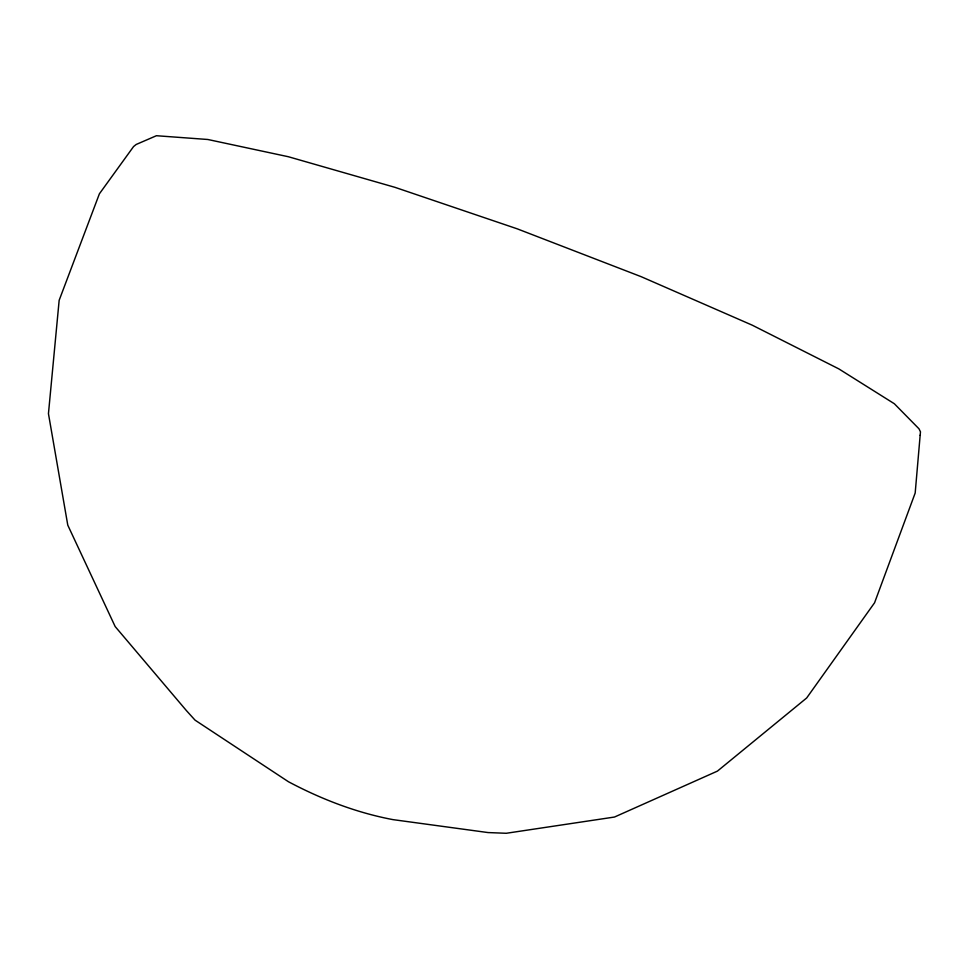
<?xml version="1.0" encoding="UTF-8"?>
<svg xmlns="http://www.w3.org/2000/svg" width="969" height="969" viewBox="0 0 969 969"><rect width="100%" height="100%" fill="white"/><g stroke="black" fill="none" stroke-linecap="round" stroke-linejoin="round"><path stroke-width="1.45" d="M920.162 435.251L915.184 493.015L874.571 602.779L806.668 697.983L717.423 771.118L614.491 817.037L506.254 833.279L488.061 832.565L392.99 819.629C356.435 812.737 321.211 799.146 288.435 781.729L195.06 720.149L186.472 710.665L115.166 626.555L67.782 525.162L48.45 413.654L59.157 300.305L99.395 193.812L133.577 146.549L136.181 144.466L156.421 135.721L207.802 139.488L288.374 156.736L394.916 187.32L517.192 228.817L641.187 276.686L752.283 325.196L838.827 368.886L894.351 403.746L918.987 428.795L920.477 431.847L920.162 435.251"/></g></svg>
